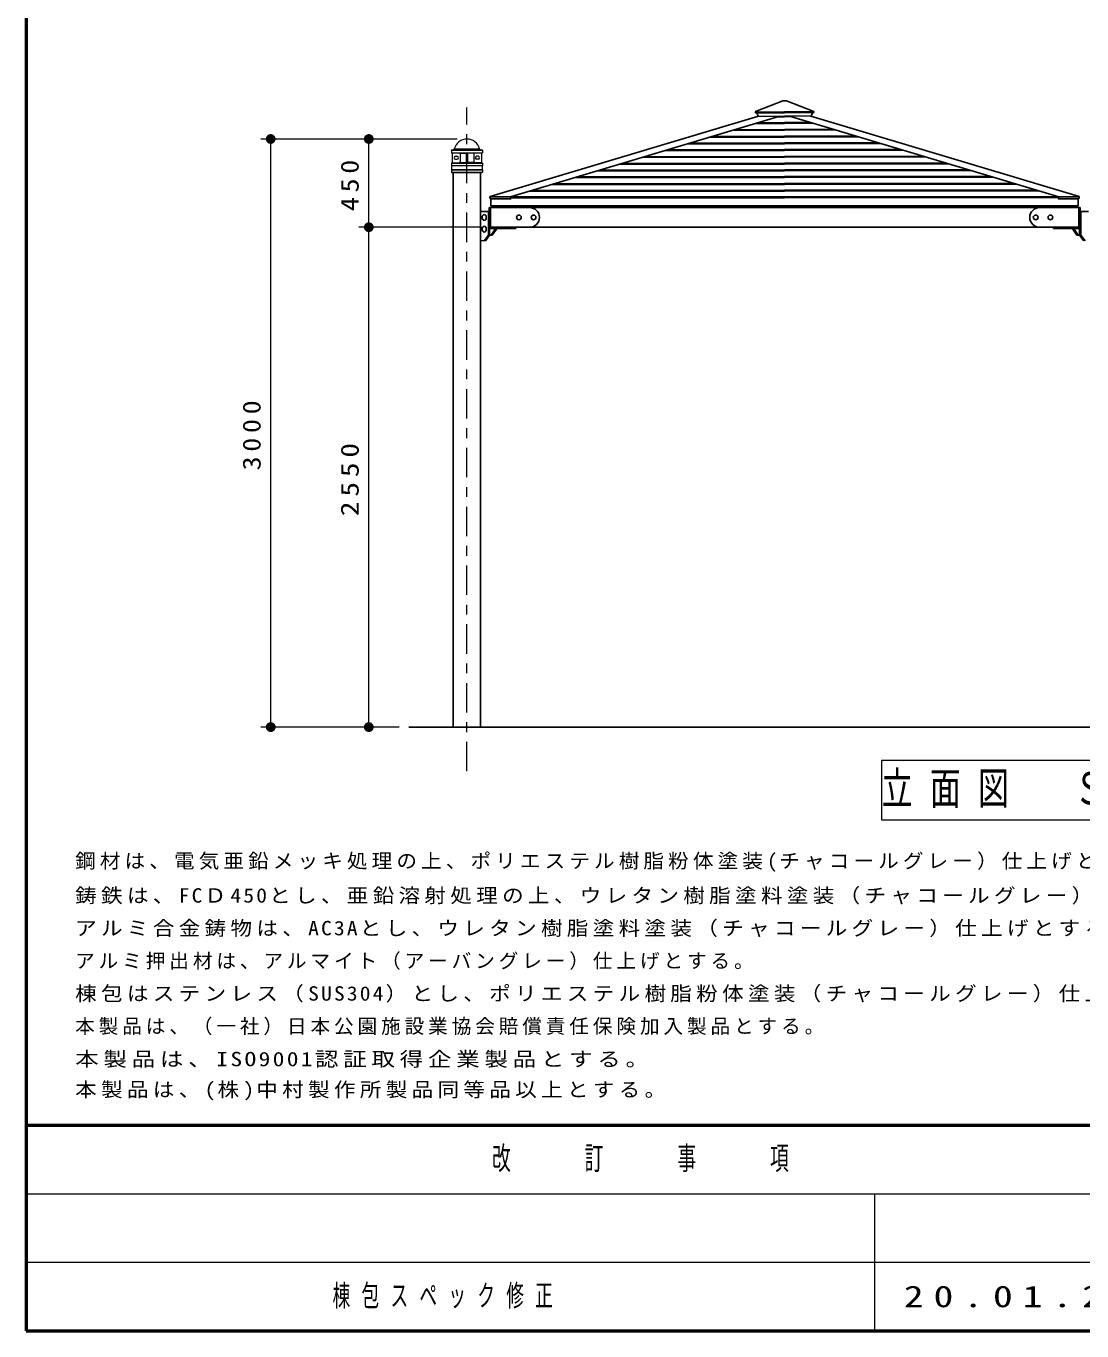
# Model space of a CAD drawing. Units: millimetres on the paper, scale 1:50. Extents: x -365 to 143, y 0 to 257.
# Drawn here: x -365 to -257.3, y 0 to 133.1 of the extents above; entities that cross this region are included whole.
import ezdxf

# ---------------------------------------------------------------- set-up
doc = ezdxf.new("R2010")
doc.units = ezdxf.units.MM
doc.linetypes.add('USER2', pattern=[6, 3, -1, 1, -1])
doc.layers.add('LY_1', color=7, linetype='Continuous', lineweight=25)
doc.layers.add('LY_2', color=7, linetype='Continuous', lineweight=13)
doc.styles.add('ＭＳ ゴシック', font='')
doc.styles.get('ＭＳ ゴシック').set_extended_font_data('MS Gothic')

# ---------------------------------------------------------------- blocks, each defined once
blk = doc.blocks.new('filled_dot')
at = {"color": 0, "linetype": 'Continuous', "lineweight": -2, "const_width": 1.25}
blk.add_lwpolyline([(-0.625, 0, 1), (0.625, 0, 1)], format="xyb", close=True, dxfattribs=at)

msp = doc.modelspace()

# ---------------------------------------------------------------- linework, layer by layer
at = {"layer": 'LY_1', "color": 2}
for p, q in [((-290.638, 124.397), (-287.855, 125.505)), ((-287.855, 125.505), (-287.657, 125.505)), ((-287.458, 125.505), (-287.657, 125.505)), ((-284.675, 124.397), (-287.458, 125.505)), ((-290.649, 124.371), (-290.62, 124.297)), ((-290.486, 124.284), (-290.35, 123.944)), ((-284.828, 124.284), (-284.963, 123.944)), ((-284.664, 124.371), (-284.694, 124.297)), ((-317.657, 114.205), (-318.659, 114.205)), ((-257.657, 114.205), (-256.655, 114.205))]:
    msp.add_line(p, q, dxfattribs=at)
at = {"layer": 'LY_1', "linetype": 'USER2', "lineweight": 13}
msp.add_line((-320.057, 57.091), (-320.057, 124.829), dxfattribs=at)
at = {"layer": 'LY_1', "color": 131}
for p, q in [((-290.328, 123.931), (-317.681, 115.725)), ((-288.162, 123.931), (-315.618, 115.695)), ((-287.151, 123.931), (-259.696, 115.695)), ((-284.986, 123.931), (-257.633, 115.725)), ((-317.642, 115.486), (-317.702, 115.685)), ((-317.657, 112.685), (-317.657, 114.525)), ((-317.642, 115.486), (-315.555, 115.486)), ((-317.577, 114.605), (-287.657, 114.605)), ((-317.557, 114.605), (-317.557, 114.669)), ((-287.657, 114.669), (-317.557, 114.669)), ((-316.677, 114.605), (-317.557, 114.605)), ((-317.477, 114.605), (-316.637, 114.605)), ((-316.621, 114.775), (-316.621, 114.725)), ((-315.555, 115.486), (-315.618, 115.695)), ((-287.657, 114.669), (-257.757, 114.669)), ((-257.737, 114.605), (-287.657, 114.605)), ((-259.758, 115.486), (-259.696, 115.695)), ((-257.671, 115.486), (-259.758, 115.486)), ((-258.693, 114.775), (-258.693, 114.725)), ((-257.837, 114.605), (-258.677, 114.605)), ((-258.637, 114.605), (-257.757, 114.605)), ((-257.757, 114.605), (-257.757, 114.669)), ((-257.671, 115.486), (-257.611, 115.685)), ((-257.657, 112.685), (-257.657, 114.525)), ((-317.657, 112.605), (-317.657, 114.205)), ((-257.657, 112.605), (-257.657, 114.205)), ((-317.042, 112.605), (-317.657, 112.605)), ((-317.577, 112.605), (-287.657, 112.605)), ((-257.737, 112.605), (-287.657, 112.605)), ((-258.272, 112.605), (-257.657, 112.605))]:
    msp.add_line(p, q, dxfattribs=at)
at = {"layer": 'LY_1', "color": 2, "lineweight": 13}
for p, q in [((-290.647, 124.39), (-287.657, 124.39)), ((-290.601, 124.284), (-287.657, 124.284)), ((-290.331, 123.931), (-287.657, 123.931)), ((-284.666, 124.39), (-287.657, 124.39)), ((-284.712, 124.284), (-287.657, 124.284)), ((-284.982, 123.931), (-287.657, 123.931))]:
    msp.add_line(p, q, dxfattribs=at)
at = {"layer": 'LY_1', "color": 12, "lineweight": 13}
for p, q in [((-288.347, 123.876), (-287.657, 123.876)), ((-286.967, 123.876), (-287.657, 123.876)), ((-292.944, 122.497), (-287.657, 122.497)), ((-292.63, 122.591), (-287.657, 122.591)), ((-290.645, 123.186), (-287.657, 123.186)), ((-290.331, 123.281), (-287.657, 123.281)), ((-284.982, 123.281), (-287.657, 123.281)), ((-284.668, 123.186), (-287.657, 123.186)), ((-282.684, 122.591), (-287.657, 122.591)), ((-282.369, 122.497), (-287.657, 122.497)), ((-297.227, 121.212), (-287.657, 121.212)), ((-295.243, 121.807), (-287.657, 121.807)), ((-294.929, 121.901), (-287.657, 121.901)), ((-280.385, 121.901), (-287.657, 121.901)), ((-280.071, 121.807), (-287.657, 121.807)), ((-278.086, 121.212), (-287.657, 121.212)), ((-301.825, 119.832), (-287.657, 119.832)), ((-299.84, 120.428), (-287.657, 120.428)), ((-299.526, 120.522), (-287.657, 120.522)), ((-297.542, 121.117), (-287.657, 121.117)), ((-277.772, 121.117), (-287.657, 121.117)), ((-275.787, 120.522), (-287.657, 120.522)), ((-275.473, 120.428), (-287.657, 120.428)), ((-273.489, 119.832), (-287.657, 119.832)), ((-304.438, 119.048), (-287.657, 119.048)), ((-304.124, 119.143), (-287.657, 119.143)), ((-302.139, 119.738), (-287.657, 119.738)), ((-273.174, 119.738), (-287.657, 119.738)), ((-271.19, 119.143), (-287.657, 119.143)), ((-270.875, 119.048), (-287.657, 119.048)), ((-309.036, 117.669), (-287.657, 117.669)), ((-308.721, 117.763), (-287.657, 117.763)), ((-306.737, 118.359), (-287.657, 118.359)), ((-306.422, 118.453), (-287.657, 118.453)), ((-268.891, 118.453), (-287.657, 118.453)), ((-268.577, 118.359), (-287.657, 118.359)), ((-266.592, 117.763), (-287.657, 117.763)), ((-266.278, 117.669), (-287.657, 117.669)), ((-313.633, 116.29), (-287.657, 116.29)), ((-313.319, 116.384), (-287.657, 116.384)), ((-311.334, 116.979), (-287.657, 116.979)), ((-311.02, 117.074), (-287.657, 117.074)), ((-264.293, 117.074), (-287.657, 117.074)), ((-263.979, 116.979), (-287.657, 116.979)), ((-261.995, 116.384), (-287.657, 116.384)), ((-261.68, 116.29), (-287.657, 116.29))]:
    msp.add_line(p, q, dxfattribs=at)
at = {"layer": 'LY_1', "lineweight": 13}
for p, q in [((-321.057, 121.605), (-341.057, 121.605)), ((-340.057, 61.605), (-340.057, 121.605)), ((-330.057, 112.605), (-330.057, 121.605)), ((-321.637, 120.467), (-321.617, 120.487)), ((-321.637, 120.467), (-321.637, 120.207)), ((-321.637, 120.467), (-318.477, 120.467)), ((-321.637, 120.207), (-318.477, 120.207)), ((-321.637, 120.207), (-321.617, 120.187)), ((-321.617, 120.487), (-318.497, 120.487)), ((-321.617, 120.187), (-320.795, 120.151)), ((-321.617, 120.187), (-318.497, 120.187)), ((-321.557, 120.183), (-321.557, 119.191)), ((-321.455, 120.487), (-321.337, 120.605)), ((-321.337, 120.605), (-318.777, 120.605)), ((-321.207, 119.837), (-321.067, 119.837)), ((-320.757, 120.149), (-320.127, 120.149)), ((-320.757, 120.111), (-320.757, 119.262)), ((-320.127, 120.147), (-320.127, 119.227)), ((-319.357, 120.149), (-319.987, 120.149)), ((-319.987, 120.147), (-319.987, 119.227)), ((-319.357, 120.111), (-319.357, 119.262)), ((-318.497, 120.187), (-319.319, 120.151)), ((-318.907, 119.837), (-319.047, 119.837)), ((-318.659, 120.487), (-318.777, 120.605)), ((-318.557, 120.183), (-318.557, 119.191)), ((-318.497, 120.487), (-318.477, 120.467)), ((-318.497, 120.187), (-318.477, 120.207)), ((-318.477, 120.467), (-318.477, 120.207)), ((-321.597, 119.187), (-321.637, 119.147)), ((-321.637, 119.147), (-318.477, 119.147)), ((-321.637, 119.147), (-321.637, 118.907)), ((-321.637, 118.907), (-318.477, 118.907)), ((-321.637, 118.907), (-321.617, 118.887)), ((-321.617, 118.487), (-321.637, 118.467)), ((-321.617, 118.887), (-318.497, 118.887)), ((-321.617, 118.887), (-321.617, 118.487)), ((-321.617, 118.487), (-318.497, 118.487)), ((-321.597, 119.187), (-320.795, 119.222)), ((-321.597, 119.187), (-318.517, 119.187)), ((-321.207, 119.537), (-321.067, 119.537)), ((-320.757, 119.223), (-320.127, 119.223)), ((-319.357, 119.223), (-319.987, 119.223)), ((-318.517, 119.187), (-319.319, 119.222)), ((-318.907, 119.537), (-319.047, 119.537)), ((-318.517, 119.187), (-318.477, 119.147)), ((-318.477, 118.907), (-318.497, 118.887)), ((-318.497, 118.887), (-318.497, 118.487)), ((-318.497, 118.487), (-318.477, 118.467)), ((-318.477, 119.147), (-318.477, 118.907)), ((-321.637, 118.467), (-318.477, 118.467)), ((-321.637, 118.467), (-321.637, 118.227)), ((-321.637, 118.227), (-318.477, 118.227)), ((-321.637, 118.227), (-321.597, 118.187)), ((-321.597, 118.187), (-318.517, 118.187)), ((-318.477, 118.227), (-318.517, 118.187)), ((-318.477, 118.467), (-318.477, 118.227)), ((-318.577, 112.605), (-331.057, 112.605)), ((-330.057, 61.605), (-330.057, 112.605)), ((-318.159, 111.205), (-318.659, 111.205)), ((-326.975, 61.605), (-341.057, 61.605)), ((-277.785, 58.203), (-277.785, 52.147)), ((-232.729, 58.203), (-277.785, 58.203)), ((-277.785, 52.147), (-232.729, 52.147))]:
    msp.add_line(p, q, dxfattribs=at)
at = {"layer": 'LY_1'}
for p, q in [((-321.455, 118.187), (-321.455, 61.605)), ((-318.659, 118.187), (-318.659, 61.605)), ((-317.597, 114.775), (-317.597, 115.486)), ((-287.657, 114.775), (-317.597, 114.775)), ((-287.657, 114.775), (-257.717, 114.775)), ((-257.717, 114.775), (-257.717, 115.486)), ((-317.862, 111.805), (-317.862, 114.205)), ((-317.735, 111.805), (-317.735, 114.205)), ((-257.579, 111.805), (-257.579, 114.205)), ((-257.452, 111.805), (-257.452, 114.205)), ((-317.593, 111.805), (-317.169, 112.405)), ((-317.466, 111.805), (-317.042, 112.405)), ((-317.169, 112.405), (-317.169, 112.605)), ((-317.042, 112.405), (-317.169, 112.405)), ((-317.042, 112.405), (-317.042, 112.605)), ((-258.272, 112.405), (-258.272, 112.605)), ((-258.272, 112.405), (-258.144, 112.405)), ((-257.847, 111.805), (-258.272, 112.405)), ((-258.144, 112.405), (-258.144, 112.605)), ((-257.72, 111.805), (-258.144, 112.405)), ((-318.286, 111.205), (-317.862, 111.805)), ((-318.159, 111.205), (-317.735, 111.805)), ((-317.466, 111.805), (-317.862, 111.805)), ((-257.847, 111.805), (-257.452, 111.805)), ((-257.154, 111.205), (-257.579, 111.805)), ((-257.027, 111.205), (-257.452, 111.805)), ((-325.975, 61.605), (-180.068, 61.605))]:
    msp.add_line(p, q, dxfattribs=at)
at = {"layer": 'LY_1', "color": 40}
for p, q in [((-313.657, 114.605), (-317.777, 114.605)), ((-317.777, 112.485), (-317.777, 114.605)), ((-261.657, 114.605), (-257.537, 114.605)), ((-257.537, 112.485), (-257.537, 114.605)), ((-313.657, 112.605), (-317.777, 112.605)), ((-317.777, 112.485), (-315.057, 112.485)), ((-315.057, 112.485), (-315.057, 112.605)), ((-261.657, 112.605), (-257.537, 112.605)), ((-260.257, 112.485), (-260.257, 112.605)), ((-257.537, 112.485), (-260.257, 112.485))]:
    msp.add_line(p, q, dxfattribs=at)
at = {"layer": 'LY_1', "color": 4}
for q in [(-317.657, 115.695), (-257.657, 115.695)]:
    msp.add_line((-287.657, 115.695), q, dxfattribs=at)
at = {"layer": 'LY_1', "color": 4, "lineweight": 13}
for p in [(-315.589, 115.6), (-259.724, 115.6)]:
    msp.add_line(p, (-287.657, 115.6), dxfattribs=at)
at = {"layer": 'LY_1', "color": 40}
for centre in [(-314.757, 113.605), (-313.257, 113.605), (-262.057, 113.605), (-260.557, 113.605)]:
    msp.add_circle(centre, 0.24, dxfattribs=at)
at = {"layer": 'LY_1', "color": 2}
for centre, start, end in [((-290.631, 124.379), 111.7, 201.7), ((-290.601, 124.304), 201.7, 270), ((-290.331, 123.951), 196.7, 270), ((-284.982, 123.951), 270, 343.3), ((-284.712, 124.304), 270, 338.3), ((-284.683, 124.379), 338.3, 68.3)]:
    msp.add_arc(centre, 0.02, start, end, dxfattribs=at)
at = {"layer": 'LY_1', "lineweight": 13}
for centre, radius, start, end in [((-320.057, 120.285), 1.319, 14.00253, 165.99746), ((-321.207, 119.687), 0.15, 90, 270), ((-321.067, 119.687), 0.15, 270, 90), ((-320.797, 120.111), 0.04, 0, 87.5), ((-320.167, 120.147), 0.04, 0, 90), ((-319.947, 120.147), 0.04, 90, 180), ((-319.317, 120.111), 0.04, 92.5, 180), ((-319.047, 119.687), 0.15, 90, 270), ((-318.907, 119.687), 0.15, 270, 90), ((-320.797, 119.262), 0.04, 272.5, 0), ((-320.167, 119.227), 0.04, 270, 0), ((-319.947, 119.227), 0.04, 180, 270), ((-319.317, 119.262), 0.04, 180, 267.5)]:
    msp.add_arc(centre, radius, start, end, dxfattribs=at)
at = {"layer": 'LY_1', "color": 131}
for centre, radius, start, end in [((-317.672, 115.695), 0.032, 106.69924, 196.69924), ((-317.577, 114.525), 0.08, 90, 180), ((-316.677, 114.725), 0.056, 270, 0), ((-258.637, 114.725), 0.056, 180, 270), ((-257.737, 114.525), 0.08, 0, 90), ((-257.642, 115.695), 0.032, 343.30076, 73.30076), ((-317.577, 112.685), 0.08, 180, 270), ((-257.737, 112.685), 0.08, 270, 0)]:
    msp.add_arc(centre, radius, start, end, dxfattribs=at)
at = {"layer": 'LY_1', "color": 40}
for centre, start, end in [((-313.657, 113.605), 270, 90), ((-261.657, 113.605), 90, 270)]:
    msp.add_arc(centre, 1, start, end, dxfattribs=at)
at = {"layer": 'LY_1'}
for centre in [(-318.286, 113.605), (-318.286, 112.405)]:
    msp.add_ellipse(centre, major_axis=(0, 0.3), ratio=0.707107, dxfattribs=at)
at = {"layer": 'LY_2', "lineweight": 50}
for p, q in [((-365, 257), (-365, 0)), ((-365, 21), (0, 21)), ((-365, 0), (0, 0))]:
    msp.add_line(p, q, dxfattribs=at)
at = {"layer": 'LY_2'}
for p, q in [((-365, 14), (-238.5, 14)), ((-278.5, 14), (-278.5, 0)), ((-365, 7), (-238.5, 7))]:
    msp.add_line(p, q, dxfattribs=at)

# ---------------------------------------------------------------- block references
at = {"layer": 'LY_1', "lineweight": 13, "xscale": 0.4, "yscale": 0.4}
for p, rotation in [((-340.057, 121.605), 270), ((-330.057, 121.605), 270), ((-330.057, 112.605), 90), ((-330.057, 112.605), 270), ((-340.057, 61.605), 90), ((-330.057, 61.605), 90)]:
    msp.add_blockref('filled_dot', p, dxfattribs=dict(at, rotation=rotation))

# ---------------------------------------------------------------- texts
at = {"layer": 'LY_1', "char_height": 1.833, "attachment_point": 8, "rotation": 90, "style": 'ＭＳ ゴシック'}
for s, insert in [('\\T1.33;\\W1.15;450', (-331.057, 117.105)), ('\\T1.33;\\W1.15;3000', (-341.057, 91.605)), ('\\T1.33;\\W1.2;2550', (-331.057, 87.105))]:
    msp.add_mtext(s, dxfattribs=dict(at, insert=insert))
at = {"layer": 'LY_1', "style": 'ＭＳ ゴシック'}
for s, insert, char_height, attachment_point in [('\\T1.56;\\W0.7;立面図\u3000Ｓ＝１／50', (-277.757, 55.175), 3.299, 4), ('\\T1.2;\\W1.05;鋼材は、電気亜鉛メッキ処理の上、ポリエステル樹脂粉体塗装(チャコールグレー）仕上げとする。', (-360, 46.837), 1.466, 7), ('\\T1.2;\\W1.1;鋳鉄は、FCＤ450とし、亜鉛溶射処理の上、ウレタン樹脂塗料塗装（チャコールグレー）仕上げとする。', (-360, 43.503), 1.466, 7), ('\\T1.2;\\W1.1;アルミ合金鋳物は、AC3Aとし、ウレタン樹脂塗料塗装（チャコールグレー）仕上げとする。', (-360, 40.17), 1.466, 7), ('\\T1.2;アルミ押出材は、アルマイト（アーバングレー）仕上げとする。', (-360, 36.837), 1.466, 7), ('\\T1.2;\\W1.1;棟包はステンレス（SUS304）とし、ポリエステル樹脂粉体塗装（チャコールグレー）仕上げとする。', (-360, 33.503), 1.466, 7), ('\\T1.2;本製品は、（一社）日本公園施設業協会賠償責任保険加入製品とする。', (-360, 30.17), 1.466, 7), ('\\T1.2;\\W1.2;本製品は、ISO9001認証取得企業製品とする。', (-360, 26.837), 1.466, 7), ('\\T1.2;\\W1.1;本製品は、(株)中村製作所製品同等品以上とする。', (-360, 23.503), 1.466, 7), ('\\T1.64;\\W0.6;棟包スペック修正', (-333.75, 3.5), 2.199, 4), ('\\T1.5;\\W1.35;20.01.20', (-275.5, 3.5), 2.199, 4)]:
    msp.add_mtext(s, dxfattribs=dict(at, insert=insert, char_height=char_height, attachment_point=attachment_point))
at = {"layer": 'LY_2', "color": 4, "insert": (-301.75, 17.5), "char_height": 2.346, "attachment_point": 5, "style": 'ＭＳ ゴシック'}
msp.add_mtext('\\T1.64;\\W0.6;改\u3000\u3000訂\u3000\u3000事\u3000\u3000項', dxfattribs=at)

doc.saveas('drawing.dxf')
